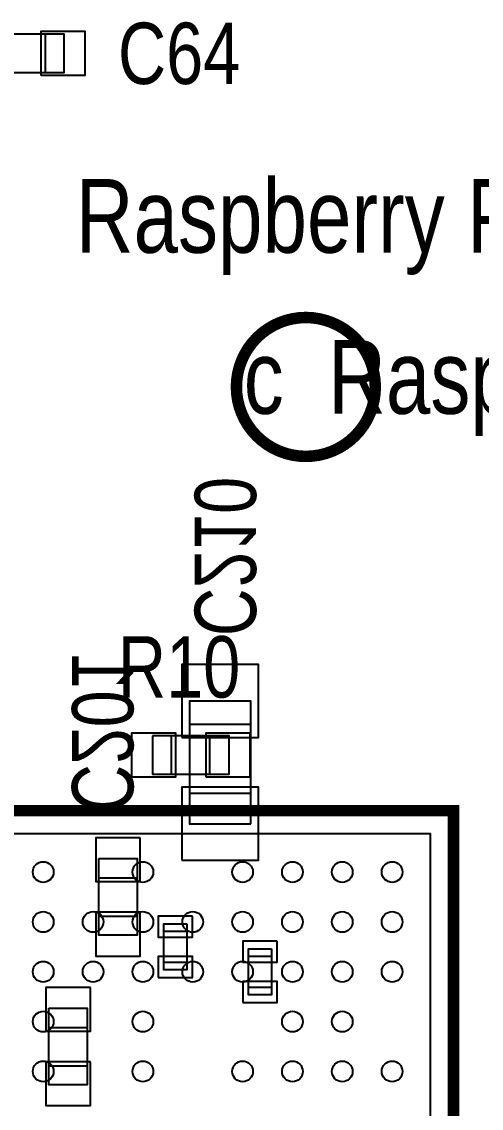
# Model space of a CAD drawing. Extents: x -2.3 to 87, y -2.5 to 75.
# Drawn here: x 28.64 to 34.64, y 34.94 to 49.11 of the extents above; entities that cross this region are included whole.
import ezdxf

# ---------------------------------------------------------------- set-up
doc = ezdxf.new("R2010")
doc.units = 0
for name, color, linetype in [('PARTS_BOTTOM', 12, 'CONTINUOUS'), ('PARTS_TOP', 111, 'CONTINUOUS'), ('PINS_BOTTOM', 5, 'CONTINUOUS'), ('PINS_TOP', 1, 'CONTINUOUS'), ('SILK_BOTTOM', 85, 'CONTINUOUS'), ('SILK_TOP', 85, 'CONTINUOUS')]:
    doc.layers.add(name, color=color, linetype=linetype)

msp = doc.modelspace()

# ---------------------------------------------------------------- linework, layer by layer
at = {"layer": 'PARTS_BOTTOM'}
for points in [[(31.6325, 38.655), (31.6325, 40.255), (30.8325, 40.255), (30.8325, 38.655), (31.6325, 38.655)], [(30.8325, 39.955), (31.6325, 39.955)], [(30.8325, 39.055), (31.6325, 39.055)], [(29.65, 38.2), (30.15, 38.2), (30.15, 37.2), (29.65, 37.2), (29.65, 38.2)], [(29.65, 37.95), (30.15, 37.95)], [(29.65, 37.45), (30.15, 37.45)], [(30.7975, 37.35), (30.7975, 36.75), (30.4975, 36.75), (30.4975, 37.35), (30.7975, 37.35)], [(30.7975, 37.25), (30.4975, 37.25)], [(31.9025, 37.025), (31.9025, 36.425), (31.6025, 36.425), (31.6025, 37.025), (31.9025, 37.025)], [(30.4975, 36.85), (30.7975, 36.85)], [(31.9025, 36.925), (31.6025, 36.925)], [(31.6025, 36.525), (31.9025, 36.525)], [(29, 36.25), (29.5, 36.25), (29.5, 35.25), (29, 35.25), (29, 36.25)], [(29, 36), (29.5, 36)], [(29, 35.5), (29.5, 35.5)]]:
    msp.add_lwpolyline(points, dxfattribs=at)
at = {"layer": 'PARTS_TOP'}
for points in [[(28.2, 48.95), (28.2, 48.45), (29.2, 48.45), (29.2, 48.95), (28.2, 48.95)], [(28.95, 48.95), (28.95, 48.45)], [(30.35, 39.8), (30.35, 39.3), (31.35, 39.3), (31.35, 39.8), (30.35, 39.8)], [(30.6, 39.3), (30.6, 39.8)], [(31.1, 39.3), (31.1, 39.8)], [(19.975, 24.525), (33.975, 24.525), (33.975, 38.525), (19.975, 38.525), (19.975, 24.525)]]:
    msp.add_lwpolyline(points, dxfattribs=at)
at = {"layer": 'PINS_BOTTOM'}
for points in [[(30.7325, 39.78), (31.7325, 39.78), (31.7325, 40.73), (30.7325, 40.73)], [(30.7325, 38.18), (31.7325, 38.18), (31.7325, 39.13), (30.7325, 39.13)], [(30.19, 38.47), (29.61, 38.47), (29.61, 37.9), (30.19, 37.9)], [(30.19, 37.5), (29.61, 37.5), (29.61, 36.93), (30.19, 36.93)], [(30.8725, 37.45), (30.4225, 37.45), (30.4225, 37.175), (30.8725, 37.175)], [(31.9775, 37.125), (31.5275, 37.125), (31.5275, 36.85), (31.9775, 36.85)], [(30.4225, 36.65), (30.8725, 36.65), (30.8725, 36.925), (30.4225, 36.925)], [(31.5275, 36.325), (31.9775, 36.325), (31.9775, 36.6), (31.5275, 36.6)], [(29.54, 36.52), (28.96, 36.52), (28.96, 35.95), (29.54, 35.95)], [(29.54, 35.55), (28.96, 35.55), (28.96, 34.98), (29.54, 34.98)]]:
    msp.add_lwpolyline(points, close=True, dxfattribs=at)
at = {"layer": 'PINS_TOP'}
for points in [[(28.9, 48.41), (28.9, 48.99), (29.47, 48.99), (29.47, 48.41)], [(30.08, 39.26), (30.08, 39.84), (30.65, 39.84), (30.65, 39.26)], [(31.05, 39.26), (31.05, 39.84), (31.62, 39.84), (31.62, 39.26)]]:
    msp.add_lwpolyline(points, close=True, dxfattribs=at)
for centre in [(28.925, 38.025), (30.225, 38.025), (31.525, 38.025), (32.175, 38.025), (32.825, 38.025), (33.475, 38.025), (28.925, 37.375), (29.575, 37.375), (30.225, 37.375), (30.875, 37.375), (31.525, 37.375), (32.175, 37.375), (32.825, 37.375), (33.475, 37.375), (28.925, 36.725), (29.575, 36.725), (30.225, 36.725), (30.875, 36.725), (31.525, 36.725), (32.175, 36.725), (32.825, 36.725), (33.475, 36.725), (28.925, 36.075), (30.225, 36.075), (32.175, 36.075), (32.825, 36.075), (28.925, 35.425), (30.225, 35.425), (31.525, 35.425), (32.175, 35.425), (32.825, 35.425), (33.475, 35.425)]:
    msp.add_circle(centre, 0.135, dxfattribs=at)
at = {"layer": 'SILK_TOP', "const_width": 0.15}
msp.add_lwpolyline([(33.2555, 44.35, 1), (31.4445, 44.35, 1), (33.2555, 44.35)], format="xyb", dxfattribs=at)
msp.add_lwpolyline([(19.675, 38.325), (20.175, 38.825), (34.275, 38.825), (34.275, 24.225), (19.675, 24.225), (19.675, 38.325)], dxfattribs=at)

# ---------------------------------------------------------------- texts
at = {"layer": 'SILK_BOTTOM', "text_generation_flag": 2, "width": 0.8125}
for s, p in [('C210', (30.9, 41.1)), ('C201', (29.3, 38.8))]:
    msp.add_text(s, height=0.8, rotation=270, dxfattribs=at).set_placement(p)
at = {"layer": 'SILK_TOP', "width": 0.8125}
for s, height, p in [('C64', 0.8, (29.9, 48.3)), ('Raspberry Pi 3 Model B V1.2', 0.96, (29.35, 46.1)), (' c  Raspberry Pi 2015', 0.96, (31.25, 44)), ('R10', 0.8, (29.9, 40.3))]:
    msp.add_text(s, height=height, dxfattribs=at).set_placement(p)

doc.saveas('drawing.dxf')
